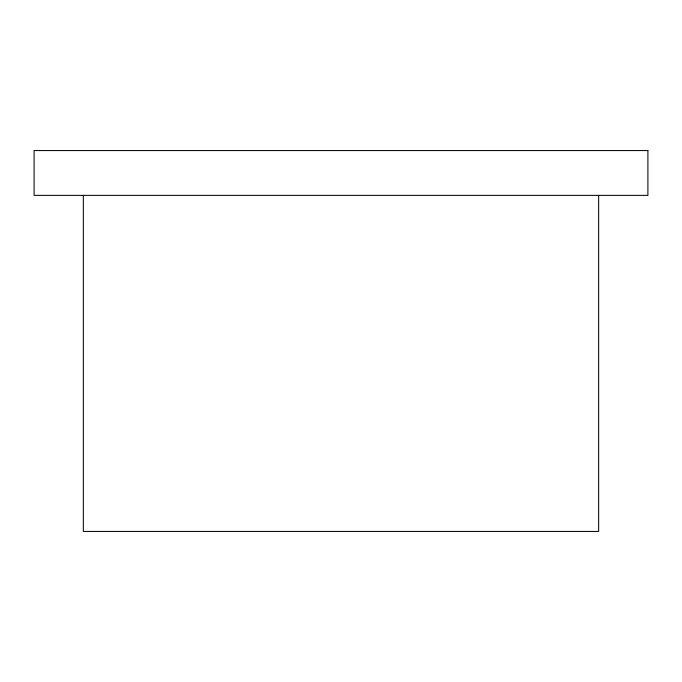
<?xml version="1.0" encoding="UTF-8"?>
<svg xmlns="http://www.w3.org/2000/svg" width="682" height="682" viewBox="0 0 682 682"><rect width="100%" height="100%" fill="white"/><g stroke="black" fill="none" stroke-linecap="round" stroke-linejoin="round"><path stroke-width="1.02" d="M598.651 195.367L598.651 531.44L83.349 531.44L83.349 195.367M647.9 150.56L34.1 150.56L34.1 195.367L647.9 195.367L647.9 150.56"/></g></svg>
